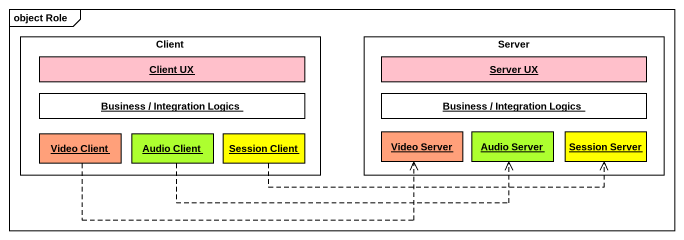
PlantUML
@startuml
mainframe object Role
hide circle
hide empty members
rectangle Client {
  object "Client UX" as Client_UX #FFC0CB
  object "Business / Integration Logics" as Business_Integration_Logics
  object "Video Client" as Video_Client #FFA07A
  object "Audio Client" as Audio_Client #ADFF2F
  object "Session Client" as Session_Client #FFFF00
}
rectangle Server {
  object "Server UX" as Server_UX #FFC0CB
  object "Business / Integration Logics" as Business_Integration_Logics_2
  object "Video Server" as Video_Server #FFA07A
  object "Audio Server" as Audio_Server #ADFF2F
  object "Session Server" as Session_Server #FFFF00
}
Video_Client .right.> Video_Server
Audio_Client .right.> Audio_Server
Session_Client .right.> Session_Server
@enduml
